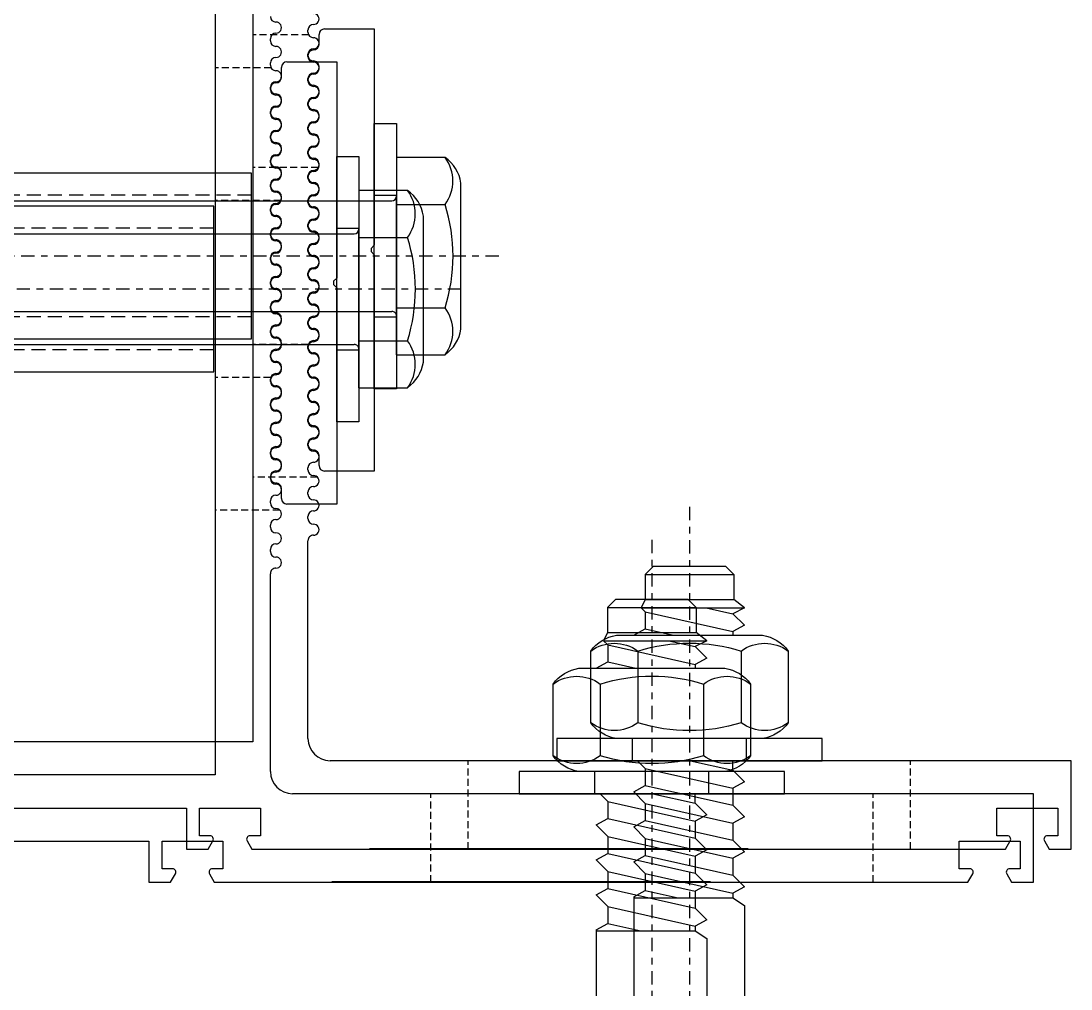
# Model space of a CAD drawing. Header units: inches. Extents: x 4821 to 127877, y 58012 to 433683.
# Drawn here: x 88614 to 88708.9, y 232241.7 to 232329.3 of the extents above; entities that cross this region are included whole.
import ezdxf
from ezdxf.xclip import XClip

# ---------------------------------------------------------------- set-up
doc = ezdxf.new("R2010")
doc.units = ezdxf.units.IN
doc.header["$MEASUREMENT"] = 0
doc.header["$XCLIPFRAME"] = 2
doc.linetypes.add('$1$Center', pattern=[29.999999, 12, -6, 6, -6])
doc.linetypes.add('$1$DASHED', pattern=[19.05, 12.7, -6.35])
for name, color, linetype in [('A-FURN-FIXD', 10, 'Continuous'), ('A-WAL-CMU', 7, 'Continuous'), ('A-WIN', 141, 'Continuous')]:
    doc.layers.add(name, color=color, linetype=linetype)

# ---------------------------------------------------------------- blocks, each defined once
blk = doc.blocks.new('$1$Fixed bracket Plan')
at = {"layer": 'A-FURN-FIXD', "linetype": '$1$Center', "ltscale": 0.1}
for p, q in [((53.65, -48.26), (53.65, 59.926)), ((30.953, -65.5), (-75.792, -65.5))]:
    blk.add_line(p, q, dxfattribs=at)
at = {"layer": 'A-FURN-FIXD'}
for p, q in [((9.7, -26), (9.7, 26)), ((46.15, 25.9), (46.15, -25.9)), ((61.15, -25.9), (61.15, 25.9)), ((48.649, 22.833), (48.649, -38.583)), ((58.651, 22.833), (58.651, -38.583)), ((3.7, 20), (3.7, -20)), ((3.7, -20), (0, -20)), ((0, -20), (0, -21.977)), ((1.2, -22.15), (1.2, -21.2)), ((1.2, -21.2), (3.7, -21.2)), ((3.7, -21.2), (3.7, -26.7)), ((0, -21.977), (0.75, -22.41)), ((0.75, -25.49), (0, -25.923)), ((0, -25.923), (0, -94.077)), ((1.2, -26.7), (1.2, -25.75)), ((97.6, -26), (9.7, -26)), ((46.15, -25.9), (61.15, -25.9)), ((3.7, -26.7), (1.2, -26.7)), ((10, -31), (27.9, -31)), ((29.9, -31), (30.1, -31)), ((32.1, -31), (32.3, -31)), ((34.3, -31), (34.5, -31)), ((36.5, -31), (36.7, -31)), ((38.7, -31), (38.9, -31)), ((40.9, -31), (41.1, -31)), ((43.1, -31), (43.3, -31)), ((45.3, -31), (45.5, -31)), ((47.5, -31), (47.7, -31)), ((49.7, -31), (49.9, -31)), ((51.9, -31), (52.1, -31)), ((54.1, -31), (54.3, -31)), ((56.3, -31), (56.5, -31)), ((58.5, -31), (58.7, -31)), ((60.7, -31), (60.9, -31)), ((62.9, -31), (63.1, -31)), ((65.1, -31), (65.3, -31)), ((67.3, -31), (67.5, -31)), ((69.5, -31), (69.7, -31)), ((71.7, -31), (71.9, -31)), ((73.9, -31), (74.1, -31)), ((76.1, -31), (76.3, -31)), ((34.7, -32), (35.6, -32)), ((37.6, -32), (37.8, -32)), ((39.8, -32), (40, -32)), ((42, -32), (42.2, -32)), ((44.2, -32), (44.4, -32)), ((46.4, -32), (46.6, -32)), ((48.6, -32), (48.8, -32)), ((50.8, -32), (51, -32)), ((53, -32), (53.2, -32)), ((55.2, -32), (55.4, -32)), ((57.4, -32), (57.6, -32)), ((59.6, -32), (59.8, -32)), ((61.8, -32), (62, -32)), ((64, -32), (64.2, -32)), ((66.2, -32), (66.4, -32)), ((68.4, -32), (68.6, -32)), ((70.6, -32), (70.8, -32)), ((72.8, -32), (73.7, -32)), ((8, -100), (8, -33)), ((34.2, -37), (34.2, -32.5)), ((74.2, -32.5), (74.2, -37)), ((53.75, -37), (34.2, -37)), ((41.65, -39), (41.65, -37)), ((41.65, -37), (65.65, -37)), ((48.149, -37), (48.149, -39)), ((54.05, -36.7), (53.75, -37)), ((54.35, -36.7), (54.05, -36.7)), ((54.65, -37), (54.35, -36.7)), ((74.2, -37), (54.65, -37)), ((59.151, -37), (59.151, -39)), ((65.65, -37), (65.65, -39)), ((65.65, -39), (41.65, -39)), ((44.725, -39), (48.232, -39)), ((44.725, -39), (44.725, -43.405)), ((48.232, -39), (59.068, -39)), ((48.975, -39), (48.975, -43.405)), ((58.325, -39), (58.325, -43.405)), ((62.575, -39), (59.068, -39)), ((62.575, -43.405), (62.575, -39)), ((47.046, -44.833), (60.255, -44.833)), ((10, -53.5), (8, -53.5)), ((8, -53.5), (8, -77.5)), ((10, -77.5), (10, -53.5)), ((-4.308, -60.46), (-34.407, -60.46)), ((-4.407, -60.559), (-4.308, -60.46)), ((-4.407, -60.5), (-4.407, -69.417)), ((-4.308, -60.46), (-3.733, -61.505)), ((-2.191, -61.505), (-1.144, -60.46)), ((-1.144, -60.46), (-0.569, -61.505)), ((0.973, -61.505), (2.021, -60.46)), ((2.021, -60.46), (2.596, -61.505)), ((4.138, -61.505), (5.185, -60.46)), ((5.185, -60.46), (5.76, -61.505)), ((8, -60.338), (10, -60.338)), ((19.35, -60.46), (19.925, -61.505)), ((-3.733, -61.505), (-4.407, -64.485)), ((-2.191, -61.505), (-3.98, -69.417)), ((-2.191, -61.505), (-3.733, -61.505)), ((-0.569, -61.505), (-2.357, -69.417)), ((0.973, -61.505), (-0.815, -69.417)), ((0.973, -61.505), (-0.569, -61.505)), ((2.596, -61.505), (0.807, -69.417)), ((4.138, -61.505), (2.349, -69.417)), ((4.138, -61.505), (2.596, -61.505)), ((5.76, -61.505), (3.972, -69.417)), ((7.303, -61.505), (5.514, -69.417)), ((7.303, -61.505), (5.76, -61.505)), ((7.303, -61.505), (8, -60.809)), ((17.922, -60.825), (11.428, -60.825)), ((19.925, -61.505), (19.35, -64.048)), ((21.467, -61.505), (19.679, -69.417)), ((21.467, -61.505), (19.925, -61.505)), ((21.467, -61.505), (21.843, -61.13)), ((21.843, -61.13), (21.843, -70.46)), ((22.593, -61.5), (21.843, -61.13)), ((22.593, -61.5), (22.593, -69.5)), ((24.843, -61.5), (22.593, -61.5)), ((24.843, -61.5), (24.843, -69.5)), ((24.843, -61.5), (25.593, -62.25)), ((25.593, -62.25), (25.593, -68.75)), ((8, -65.596), (7.136, -69.417)), ((21.843, -67.018), (21.301, -69.417)), ((24.843, -69.5), (25.593, -68.75)), ((-4.407, -69.417), (-5.093, -70.462)), ((-3.98, -69.417), (-4.407, -69.417)), ((-3.405, -70.462), (-3.98, -69.417)), ((-2.357, -69.417), (-3.405, -70.462)), ((-0.815, -69.417), (-2.357, -69.417)), ((-0.24, -70.462), (-0.815, -69.417)), ((0.807, -69.417), (-0.24, -70.462)), ((2.349, -69.417), (0.807, -69.417)), ((2.924, -70.462), (2.349, -69.417)), ((3.972, -69.417), (2.924, -70.462)), ((5.514, -69.417), (3.972, -69.417)), ((6.089, -70.462), (5.514, -69.417)), ((7.136, -69.417), (6.089, -70.462)), ((7.136, -69.417), (8, -69.417)), ((17.922, -70.175), (11.428, -70.175)), ((19.679, -69.417), (19.35, -69.417)), ((20.253, -70.462), (19.679, -69.417)), ((21.301, -69.417), (20.255, -70.46)), ((21.843, -70.46), (21.301, -69.417)), ((21.843, -70.46), (22.593, -69.5)), ((24.843, -69.5), (22.593, -69.5)), ((-5.093, -70.462), (-34.407, -70.462)), ((8, -70.662), (10, -70.662)), ((8, -77.5), (10, -77.5)), ((1.2, -94.25), (1.2, -93.3)), ((1.2, -93.3), (3.7, -93.3)), ((3.7, -93.3), (3.7, -98.8)), ((0, -94.077), (0.75, -94.51)), ((0.75, -97.59), (0, -98.023)), ((0, -98.023), (0, -100)), ((1.2, -98.8), (1.2, -97.85)), ((3.7, -98.8), (1.2, -98.8)), ((0, -100), (8, -100))]:
    blk.add_line(p, q, dxfattribs=at)
at = {"layer": 'A-FURN-FIXD', "linetype": '$1$DASHED', "ltscale": 0.1}
for p, q in [((48.15, -25.9), (48.15, 25.9)), ((59.15, -25.9), (59.15, 25.9))]:
    blk.add_line(p, q, dxfattribs=at)
at = {"layer": 'A-FURN-FIXD', "linetype": '$1$DASHED', "ltscale": 0.05}
for p, q in [((33.65, -31.857), (33.65, -26)), ((45.65, -31.023), (45.65, -26)), ((61.65, -31.933), (61.65, -26)), ((73.65, -31.067), (73.65, -26)), ((0, -45.5), (8, -45.5)), ((0, -85.5), (8, -85.5))]:
    blk.add_line(p, q, dxfattribs=at)
at = {"layer": 'A-FURN-FIXD'}
blk.add_lwpolyline([(11.428, -74.425, -0.202618), (10, -72.105), (10, -58.895, -0.202618), (11.428, -56.575), (17.922, -56.575, -0.202618), (19.35, -58.895), (19.35, -72.105, -0.202618), (17.922, -74.425)], format="xyb", close=True, dxfattribs=at)
for points in [[(11.428, -74.425, -0.330304), (11.428, -70.175, -0.151843), (11.428, -60.825, -0.330304), (11.428, -56.575)], [(17.922, -56.575, -0.330304), (17.922, -60.825, -0.151843), (17.922, -70.175, -0.330304), (17.922, -74.425)]]:
    blk.add_lwpolyline(points, format="xyb", dxfattribs=at)
for centre, radius, start, end in [((0.9, -22.15), 0.3, 240, 0), ((0.9, -25.75), 0.3, 360, 120), ((10, -33), 2, 90, 180), ((27.9, -31.5), 0.5, 360, 90), ((29.9, -31.5), 0.5, 90, 180), ((30.1, -31.5), 0.5, 0, 90), ((32.1, -31.5), 0.5, 90, 180), ((32.3, -31.5), 0.5, 0, 90), ((34.3, -31.5), 0.5, 90, 180), ((34.5, -31.5), 0.5, 0, 90), ((36.5, -31.5), 0.5, 90, 180), ((36.6, -31.5), 0.5, 0, 180), ((36.7, -31.5), 0.5, 0, 90), ((38.7, -31.5), 0.5, 90, 180), ((38.8, -31.5), 0.5, 0, 180), ((38.9, -31.5), 0.5, 0, 90), ((40.9, -31.5), 0.5, 90, 180), ((41, -31.5), 0.5, 0, 180), ((41.1, -31.5), 0.5, 0, 90), ((43.1, -31.5), 0.5, 90, 180), ((43.2, -31.5), 0.5, 0, 180), ((43.3, -31.5), 0.5, 0, 90), ((45.3, -31.5), 0.5, 90, 180), ((45.4, -31.5), 0.5, 0, 180), ((45.5, -31.5), 0.5, 0, 90), ((47.5, -31.5), 0.5, 90, 180), ((47.6, -31.5), 0.5, 0, 180), ((47.7, -31.5), 0.5, 0, 90), ((49.7, -31.5), 0.5, 90, 180), ((49.8, -31.5), 0.5, 0, 180), ((49.9, -31.5), 0.5, 0, 90), ((51.9, -31.5), 0.5, 90, 180), ((52, -31.5), 0.5, 0, 180), ((52.1, -31.5), 0.5, 0, 90), ((54.1, -31.5), 0.5, 90, 180), ((54.2, -31.5), 0.5, 0, 180), ((54.3, -31.5), 0.5, 0, 90), ((56.3, -31.5), 0.5, 90, 180), ((56.4, -31.5), 0.5, 0, 180), ((56.5, -31.5), 0.5, 0, 90), ((58.5, -31.5), 0.5, 90, 180), ((58.6, -31.5), 0.5, 0, 180), ((58.7, -31.5), 0.5, 0, 90), ((60.7, -31.5), 0.5, 90, 180), ((60.8, -31.5), 0.5, 0, 180), ((60.9, -31.5), 0.5, 0, 90), ((62.9, -31.5), 0.5, 90, 180), ((63, -31.5), 0.5, 0, 180), ((63.1, -31.5), 0.5, 0, 90), ((65.1, -31.5), 0.5, 90, 180), ((65.2, -31.5), 0.5, 0, 180), ((65.3, -31.5), 0.5, 0, 90), ((67.3, -31.5), 0.5, 90, 180), ((67.4, -31.5), 0.5, 0, 180), ((67.5, -31.5), 0.5, 0, 90), ((69.5, -31.5), 0.5, 90, 180), ((69.6, -31.5), 0.5, 0, 180), ((69.7, -31.5), 0.5, 0, 90), ((71.7, -31.5), 0.5, 90, 180), ((71.8, -31.5), 0.5, 0, 180), ((71.9, -31.5), 0.5, 0, 90), ((73.9, -31.5), 0.5, 90, 180), ((74.1, -31.5), 0.5, 0, 90), ((76.1, -31.5), 0.5, 90, 180), ((76.3, -31.5), 0.5, 0, 90), ((78.3, -31.5), 0.5, 90, 180), ((28.9, -31.5), 0.5, 180, 0), ((31.1, -31.5), 0.5, 180, 0), ((33.3, -31.5), 0.5, 180, 0), ((34.7, -32.5), 0.5, 90, 180), ((35.5, -31.5), 0.5, 180, 0), ((35.6, -31.5), 0.5, 270, 0), ((37.6, -31.5), 0.5, 180, 270), ((37.7, -31.5), 0.5, 180, 0), ((37.8, -31.5), 0.5, 270, 0), ((39.8, -31.5), 0.5, 180, 270), ((39.9, -31.5), 0.5, 180, 0), ((40, -31.5), 0.5, 270, 0), ((42, -31.5), 0.5, 180, 270), ((42.1, -31.5), 0.5, 180, 0), ((42.2, -31.5), 0.5, 270, 0), ((44.2, -31.5), 0.5, 180, 270), ((44.3, -31.5), 0.5, 180, 0), ((44.4, -31.5), 0.5, 270, 0), ((46.4, -31.5), 0.5, 180, 270), ((46.5, -31.5), 0.5, 180, 0), ((46.6, -31.5), 0.5, 270, 0), ((48.6, -31.5), 0.5, 180, 270), ((48.7, -31.5), 0.5, 180, 0), ((48.8, -31.5), 0.5, 270, 0), ((50.8, -31.5), 0.5, 180, 270), ((50.9, -31.5), 0.5, 180, 0), ((51, -31.5), 0.5, 270, 0), ((53, -31.5), 0.5, 180, 270), ((53.1, -31.5), 0.5, 180, 0), ((53.2, -31.5), 0.5, 270, 0), ((55.2, -31.5), 0.5, 180, 270), ((55.3, -31.5), 0.5, 180, 0), ((55.4, -31.5), 0.5, 270, 0), ((57.4, -31.5), 0.5, 180, 270), ((57.5, -31.5), 0.5, 180, 0), ((57.6, -31.5), 0.5, 270, 0), ((59.6, -31.5), 0.5, 180, 270), ((59.7, -31.5), 0.5, 180, 0), ((59.8, -31.5), 0.5, 270, 0), ((61.8, -31.5), 0.5, 180, 270), ((61.9, -31.5), 0.5, 180, 0), ((62, -31.5), 0.5, 270, 0), ((64, -31.5), 0.5, 180, 270), ((64.1, -31.5), 0.5, 180, 0), ((64.2, -31.5), 0.5, 270, 0), ((66.2, -31.5), 0.5, 180, 270), ((66.3, -31.5), 0.5, 180, 0), ((66.4, -31.5), 0.5, 270, 0), ((68.4, -31.5), 0.5, 180, 270), ((68.5, -31.5), 0.5, 180, 0), ((68.6, -31.5), 0.5, 270, 360), ((70.6, -31.5), 0.5, 180, 270), ((70.7, -31.5), 0.5, 180, 0), ((70.8, -31.5), 0.5, 270, 0), ((72.8, -31.5), 0.5, 180, 270), ((72.9, -31.5), 0.5, 180, 0), ((73.7, -32.5), 0.5, 0, 90), ((75.1, -31.5), 0.5, 180, 0), ((77.3, -31.5), 0.5, 180, 0), ((48.232, -38.583), 0.417, 270, 0), ((59.068, -38.583), 0.417, 180, 270), ((46.85, -40.54), 3.568, 233.44286, 306.55714), ((47.575, -41.374), 3.5, 215.48429, 261.30071), ((53.65, -28.366), 15.749, 252.73193, 287.26807), ((60.45, -40.54), 3.568, 233.44286, 306.55714), ((59.725, -41.374), 3.5, 278.69929, 324.51571), ((0.9, -94.25), 0.3, 240, 0), ((0.9, -97.85), 0.3, 360, 120)]:
    blk.add_arc(centre, radius, start, end, dxfattribs=at)
blk = doc.blocks.new('CURTT')
at = {"layer": 'A-WIN', "extrusion": (-1.56101e-06, 5.69003e-07, 1)}
blk.add_line((906906.721, -1520457.575, 1.153), (906940.969, -1520457.574, 1.153), dxfattribs=at)
at = {"layer": 'A-WIN', "extrusion": (1.56101e-06, 5.69003e-07, 1)}
blk.add_line((906946.272, -1520457.591, 1.153), (906912.019, -1520457.59, 1.153), dxfattribs=at)
at = {"layer": 'A-WIN', "extrusion": (-1.56101e-06, -5.69003e-07, -1), "zscale": -1.000000000000001, "rotation": 90.00021895991739}
blk.add_blockref('$1$Fixed bracket Plan', (-906977.519, -1520457.597, -1.702), dxfattribs=at)
blk = doc.blocks.new('FIRST SLAB EDGE')
at = {"layer": 'A-WIN', "xscale": -1}
blk.add_blockref('CURTT', (2105283.911, -200961.495, -1.152), dxfattribs=at)

msp = doc.modelspace()

# ---------------------------------------------------------------- block references
at = {"layer": 'A-WAL-CMU'}
ref = msp.add_blockref('FIRST SLAB EDGE', (-1109697.467, 1953673.461), dxfattribs=at)
XClip(ref).set_block_clipping_path([(1196236.1121028436, -1729554.8924368375), (1201281.1159926755, -1720979.7328682605)])
ref = msp.add_blockref('FIRST SLAB EDGE', (-1109700.867, 1953670.477), dxfattribs=at)
XClip(ref).set_block_clipping_path([(1196236.1121028436, -1729554.8924368375), (1201281.1159926755, -1720979.7328682605)])

doc.saveas('drawing.dxf')
